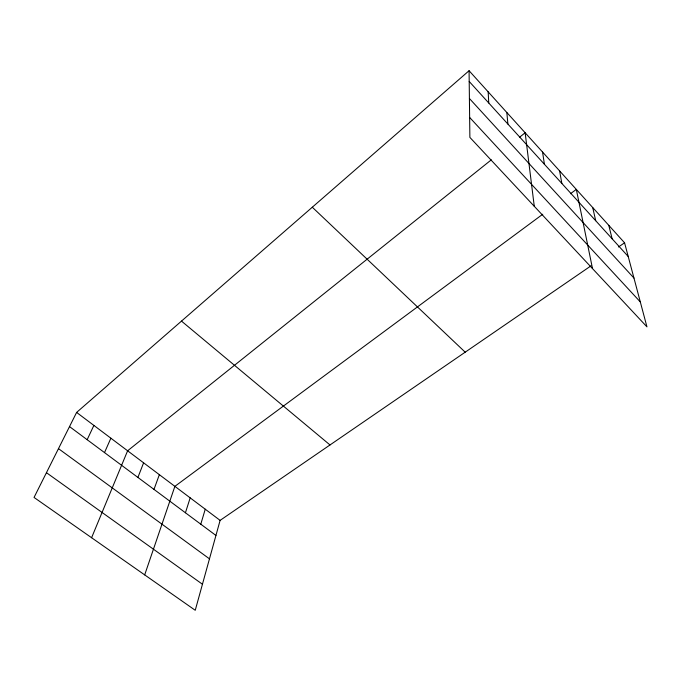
<?xml version="1.0" encoding="UTF-8"?>
<svg xmlns="http://www.w3.org/2000/svg" width="681" height="681" viewBox="0 0 681 681"><rect width="100%" height="100%" fill="white"/><g stroke="black" fill="none" stroke-linecap="round" stroke-linejoin="round"><path stroke-width="1.02" d="M590.972 265.862L220.108 520.378L195.243 610.278L34.05 497.445L76.612 412.422L469.073 70.722L624.571 242.802L646.95 326.854L469.881 137.392L469.073 70.722M200.793 524.191L205.245 509.201M185.428 512.767L190.178 497.862M144.687 574.883L174.881 486.353L542.757 214.234M153.991 489.392L159.354 474.674M137.911 477.441L143.597 462.816M91.594 537.726L127.611 450.788L491.324 159.831M104.508 452.61L110.875 438.198M87.159 439.705L93.884 425.412M519.526 137.264L525.145 132.769L534.27 206.292M570.474 193.727L576.322 189.403L592.504 268.595M618.484 246.982L624.571 242.802M46.444 472.691L202.444 584.238M58.481 448.643L209.467 558.837M69.522 426.587L215.937 535.453M76.612 412.422L220.108 520.378M181.495 321.109L330.004 444.957M312.298 207.22L465.2 352.179M469.643 117.438L640.319 301.938M469.413 98.49L633.968 278.078M469.2 81.473L628.222 256.507M608.797 225.343L612.125 238.784M592.717 207.552L595.705 220.712M559.595 170.897L561.859 183.461M542.544 152.025L544.425 164.266M506.843 112.527L507.898 124.061M488.158 91.841L488.762 103.001"/></g></svg>
